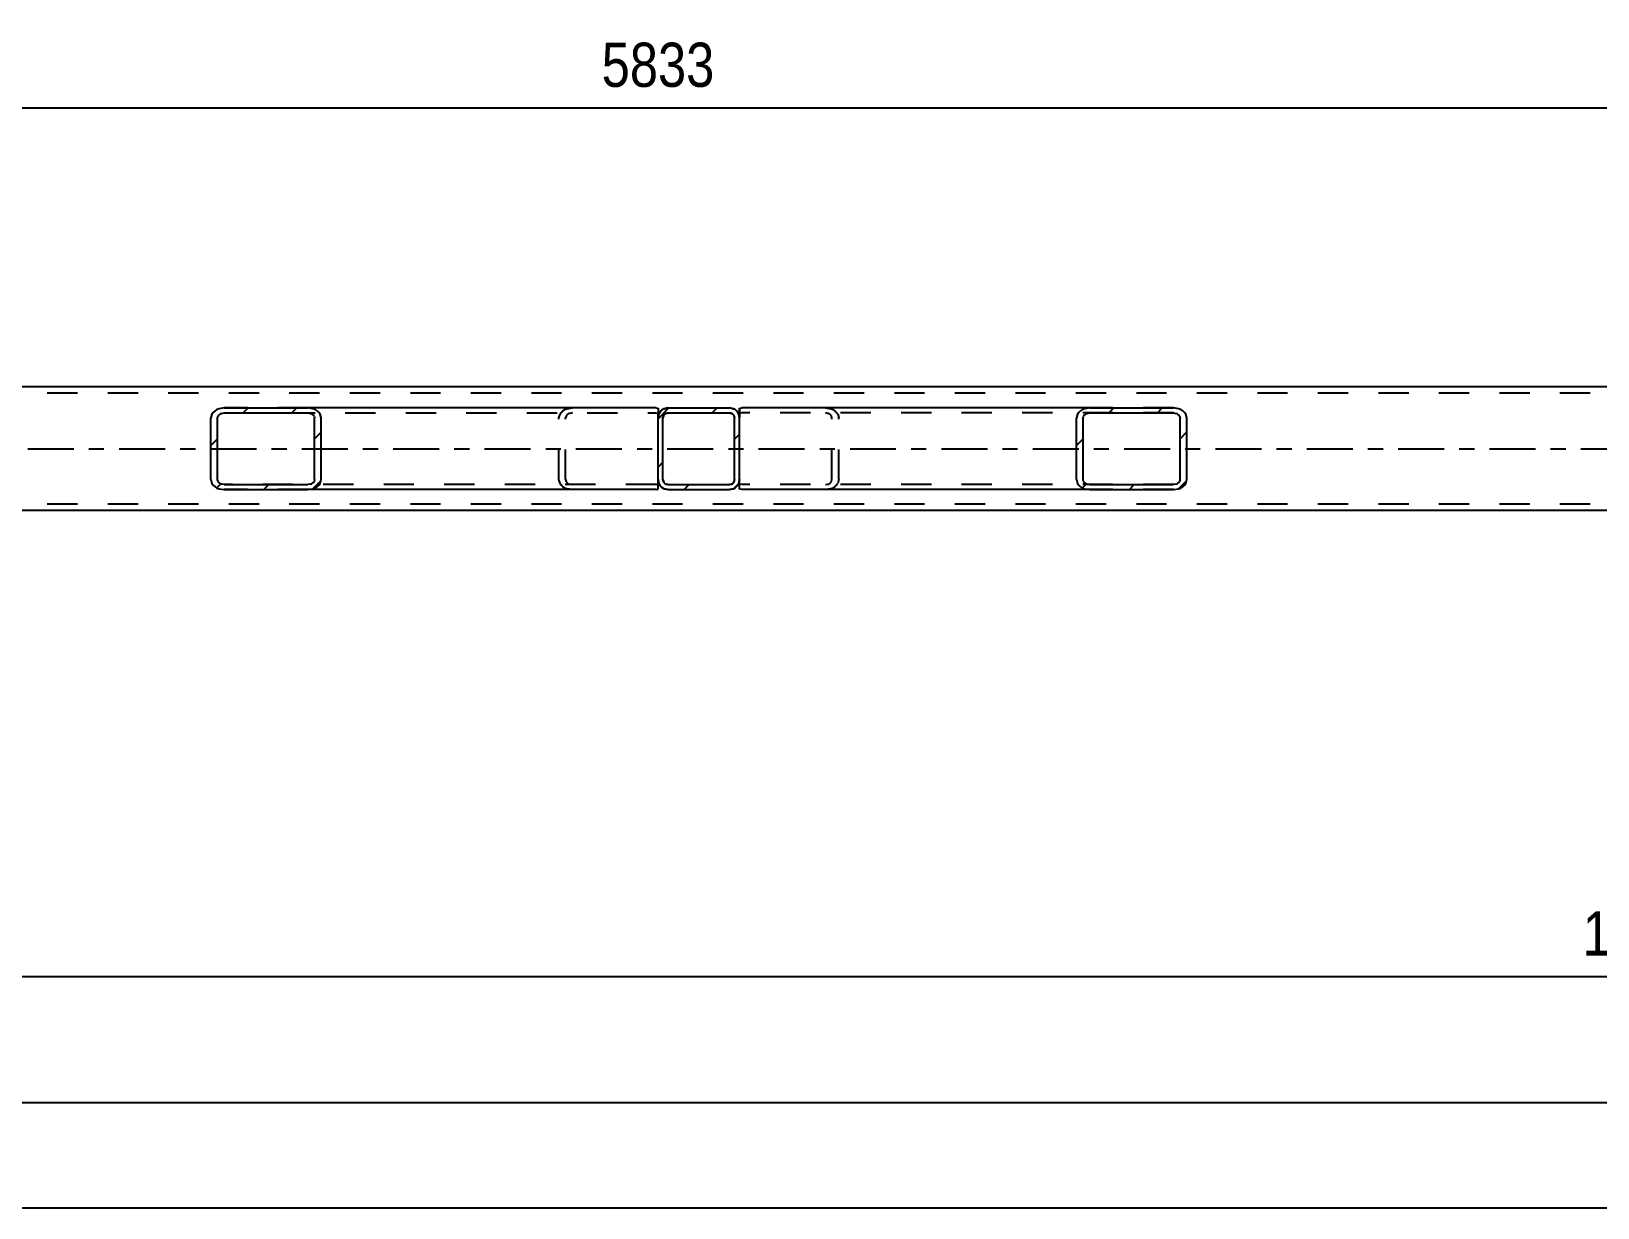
# Model space of a CAD drawing. Header units: millimetres. Extents: x -92 to 749, y -446 to 148.
# Drawn here: x 285.9 to 387.3, y -251.6 to -175.4 of the extents above; entities that cross this region are included whole.
import ezdxf

# ---------------------------------------------------------------- set-up
doc = ezdxf.new("R2010")
doc.units = ezdxf.units.MM
doc.linetypes.add('DXK_LINE_DOT2', pattern=[3.9198, 1.9599, -1.9599])
doc.linetypes.add('DXK_LINE_DOT3', pattern=[5.9187, 2.979, -0.9799, 0.9799, -0.9799])
doc.styles.add('Arial Narrow', font='ARIALN.TTF', dxfattribs={"height": 0.2})

# ---------------------------------------------------------------- blocks, each defined once
blk = doc.blocks.new('Part-122567614-6047 - 5998')
at = {"linetype": 'Continuous'}
h = blk.add_hatch(dxfattribs=at)
h.set_pattern_fill('', scale=0.7, style=0, pattern_type=0)
h.set_pattern_definition([(45, (304.1074, -204.9958), (-1.57154, 1.57154), [])])
h.paths.add_polyline_path([(303.78, -205.04), (304.11, -205), (304.39, -204.86), (304.58, -204.65), (304.64, -204.4), (304.64, -200.4), (304.58, -200.16), (304.39, -199.95), (304.11, -199.81), (303.78, -199.76), (298.36, -199.76), (298.02, -199.81), (297.74, -199.95), (297.55, -200.16), (297.49, -200.4), (297.49, -204.4), (297.55, -204.65), (297.74, -204.86), (298.02, -205), (298.36, -205.04)])
h.paths.add_polyline_path([(298.19, -204.7), (298.05, -204.63), (297.96, -204.53), (297.92, -204.4), (297.92, -200.4), (297.96, -200.28), (298.05, -200.18), (298.19, -200.11), (298.36, -200.08), (303.78, -200.08), (303.94, -200.11), (304.08, -200.18), (304.18, -200.28), (304.21, -200.4), (304.21, -204.4), (304.18, -204.53), (304.08, -204.63), (303.94, -204.7), (303.78, -204.72), (298.36, -204.72)])
at = {"color": 2, "linetype": 'Continuous'}
for p, q in [((298.36, -199.76), (298.02, -199.81)), ((298.36, -199.76), (303.78, -199.76)), ((326.33, -199.76), (303.78, -199.76)), ((304.11, -199.81), (303.78, -199.76)), ((326.33, -199.76), (326.46, -199.78)), ((326.46, -199.78), (326.46, -199.81)), ((326.46, -199.81), (326.46, -199.95)), ((297.55, -200.16), (297.49, -200.4)), ((297.49, -204.4), (297.49, -200.4)), ((297.92, -200.4), (297.96, -200.28)), ((297.92, -204.4), (297.92, -200.4)), ((298.19, -200.11), (298.36, -200.08)), ((298.36, -200.08), (303.78, -200.08)), ((303.78, -200.08), (303.94, -200.11)), ((304.18, -200.28), (304.21, -200.4)), ((304.21, -204.4), (304.21, -200.4)), ((304.64, -200.4), (304.58, -200.16)), ((304.64, -204.4), (304.64, -200.4)), ((326.46, -199.95), (326.46, -200.4)), ((297.49, -204.4), (297.55, -204.65)), ((297.96, -204.53), (297.92, -204.4)), ((298.36, -204.72), (298.19, -204.7)), ((298.36, -204.72), (303.78, -204.72)), ((303.94, -204.7), (303.78, -204.72)), ((304.21, -204.4), (304.18, -204.53)), ((304.58, -204.65), (304.64, -204.4)), ((326.46, -205.02), (326.46, -204.4)), ((298.02, -205), (298.36, -205.04)), ((298.36, -205.04), (303.78, -205.04)), ((303.78, -205.04), (304.11, -205)), ((326.33, -205.04), (303.78, -205.04)), ((326.33, -205.04), (326.46, -205.02))]:
    blk.add_line(p, q, dxfattribs=at)
at = {"color": 7, "linetype": 'DXK_LINE_DOT2'}
for p, q in [((303.78, -199.76), (298.36, -199.76)), ((320.57, -199.81), (320.91, -199.76)), ((298.36, -200.08), (326.33, -200.08)), ((320.04, -200.4), (320.11, -200.16)), ((320.04, -204.4), (320.04, -200.4)), ((320.51, -200.28), (320.47, -200.4)), ((320.47, -204.4), (320.47, -200.4)), ((320.91, -200.08), (320.74, -200.11)), ((326.33, -200.08), (326.46, -200.1)), ((326.46, -199.95), (326.46, -200.1)), ((326.46, -204.4), (326.46, -200.16)), ((326.33, -204.72), (298.36, -204.72)), ((320.11, -204.65), (320.04, -204.4)), ((320.47, -204.4), (320.51, -204.53)), ((320.74, -204.7), (320.91, -204.72)), ((326.33, -204.72), (326.46, -204.7)), ((303.78, -205.04), (298.36, -205.04)), ((320.91, -205.04), (320.57, -205))]:
    blk.add_line(p, q, dxfattribs=at)
at = {"color": 2, "linetype": 'Continuous'}
for centre, radius, start, end in [((298.23, -200.58), 0.792, 104.8339, 148.022), ((303.9, -200.58), 0.792, 31.978, 75.1661), ((298.29, -200.49), 0.396, 104.8339, 148.022), ((303.84, -200.49), 0.396, 31.978, 75.1661), ((298.23, -204.23), 0.792, 211.978, 255.1661), ((298.29, -204.32), 0.396, 211.978, 255.1661), ((303.84, -204.32), 0.396, 284.8339, 328.022), ((303.9, -204.23), 0.792, 284.8339, 328.022)]:
    blk.add_arc(centre, radius, start, end, dxfattribs=at)
at = {"color": 7, "linetype": 'DXK_LINE_DOT2'}
for centre, radius, start, end in [((320.78, -200.58), 0.792, 104.8339, 148.022), ((320.84, -200.49), 0.396, 104.8339, 148.022), ((320.78, -204.23), 0.792, 211.978, 255.1661), ((320.84, -204.32), 0.396, 211.978, 255.1661)]:
    blk.add_arc(centre, radius, start, end, dxfattribs=at)
blk = doc.blocks.new('Part-122567614-6054 - 5998')
at = {"linetype": 'Continuous'}
h = blk.add_hatch(dxfattribs=at)
h.set_pattern_fill('', scale=0.7, style=0, pattern_type=0)
h.set_pattern_definition([(45, (360.1806, -204.9958), (-1.57154, 1.57154), [])])
h.paths.add_polyline_path([(359.85, -205.04), (360.18, -205), (360.46, -204.86), (360.65, -204.65), (360.72, -204.4), (360.72, -200.4), (360.65, -200.16), (360.46, -199.95), (360.18, -199.81), (359.85, -199.76), (354.43, -199.76), (354.1, -199.81), (353.82, -199.95), (353.63, -200.16), (353.56, -200.4), (353.56, -204.4), (353.63, -204.65), (353.82, -204.86), (354.1, -205), (354.43, -205.04)])
h.paths.add_polyline_path([(354.26, -204.7), (354.12, -204.63), (354.03, -204.53), (354, -204.4), (354, -200.4), (354.03, -200.28), (354.12, -200.18), (354.26, -200.11), (354.43, -200.08), (359.85, -200.08), (360.01, -200.11), (360.16, -200.18), (360.25, -200.28), (360.28, -200.4), (360.28, -204.4), (360.25, -204.53), (360.16, -204.63), (360.01, -204.7), (359.85, -204.72), (354.43, -204.72)])
at = {"color": 2, "linetype": 'Continuous'}
for p, q in [((331.74, -199.78), (331.88, -199.76)), ((331.74, -199.78), (331.74, -200.4)), ((354.43, -199.76), (331.88, -199.76)), ((354.43, -199.76), (354.1, -199.81)), ((354.43, -199.76), (359.85, -199.76)), ((360.18, -199.81), (359.85, -199.76)), ((353.63, -200.16), (353.56, -200.4)), ((353.56, -204.4), (353.56, -200.4)), ((354, -200.4), (354.03, -200.28)), ((354, -204.4), (354, -200.4)), ((354.26, -200.11), (354.43, -200.08)), ((354.43, -200.08), (359.85, -200.08)), ((359.85, -200.08), (360.01, -200.11)), ((360.25, -200.28), (360.28, -200.4)), ((360.28, -204.4), (360.28, -200.4)), ((360.72, -200.4), (360.65, -200.16)), ((360.72, -204.4), (360.72, -200.4)), ((331.74, -205), (331.74, -204.4)), ((353.56, -204.4), (353.63, -204.65)), ((354.03, -204.53), (354, -204.4)), ((354.43, -204.72), (354.26, -204.7)), ((354.43, -204.72), (359.85, -204.72)), ((360.01, -204.7), (359.85, -204.72)), ((360.28, -204.4), (360.25, -204.53)), ((360.65, -204.65), (360.72, -204.4)), ((331.74, -205.02), (331.74, -205)), ((331.88, -205.04), (331.74, -205.02)), ((354.43, -205.04), (331.88, -205.04)), ((354.1, -205), (354.43, -205.04)), ((354.43, -205.04), (359.85, -205.04)), ((359.85, -205.04), (360.18, -205))]:
    blk.add_line(p, q, dxfattribs=at)
at = {"color": 7, "linetype": 'DXK_LINE_DOT2'}
for p, q in [((331.74, -200.1), (331.74, -199.78)), ((337.3, -199.76), (337.63, -199.81)), ((359.85, -199.76), (354.43, -199.76)), ((331.88, -200.08), (331.74, -200.1)), ((331.74, -204.86), (331.74, -200.4)), ((359.85, -200.08), (331.88, -200.08)), ((337.46, -200.11), (337.3, -200.08)), ((337.73, -200.4), (337.7, -200.28)), ((337.73, -204.4), (337.73, -200.4)), ((338.1, -200.16), (338.17, -200.4)), ((338.17, -204.4), (338.17, -200.4)), ((331.88, -204.72), (331.74, -204.7)), ((359.85, -204.72), (331.88, -204.72)), ((337.3, -204.72), (337.46, -204.7)), ((337.7, -204.53), (337.73, -204.4)), ((338.17, -204.4), (338.1, -204.65)), ((337.63, -205), (337.3, -205.04)), ((359.85, -205.04), (354.43, -205.04))]:
    blk.add_line(p, q, dxfattribs=at)
for centre, radius, start, end in [((337.43, -200.58), 0.792, 31.978, 75.1661), ((337.36, -200.49), 0.396, 31.978, 75.1661), ((337.36, -204.32), 0.396, 284.8339, 328.022), ((337.43, -204.23), 0.792, 284.8339, 328.022)]:
    blk.add_arc(centre, radius, start, end, dxfattribs=at)
at = {"color": 2, "linetype": 'Continuous'}
for centre, radius, start, end in [((354.3, -200.58), 0.792, 104.8339, 148.022), ((359.98, -200.58), 0.792, 31.978, 75.1661), ((354.36, -200.49), 0.396, 104.8339, 148.022), ((359.91, -200.49), 0.396, 31.978, 75.1661), ((354.3, -204.23), 0.792, 211.978, 255.1661), ((354.36, -204.32), 0.396, 211.978, 255.1661), ((359.91, -204.32), 0.396, 284.8339, 328.022), ((359.98, -204.23), 0.792, 284.8339, 328.022)]:
    blk.add_arc(centre, radius, start, end, dxfattribs=at)
blk = doc.blocks.new('Part-122567614-6066 - 5998')
at = {"linetype": 'Continuous'}
h = blk.add_hatch(dxfattribs=at)
h.set_pattern_fill('', scale=0.7, style=0, pattern_type=0)
h.set_pattern_definition([(45, (331.347, -204.9958), (-1.57154, 1.57154), [])])
h.paths.add_polyline_path([(331.1, -205.04), (331.35, -205), (331.55, -204.86), (331.69, -204.65), (331.74, -204.4), (331.74, -200.4), (331.69, -200.16), (331.55, -199.95), (331.35, -199.81), (331.1, -199.76), (327.1, -199.76), (326.86, -199.81), (326.65, -199.95), (326.51, -200.16), (326.46, -200.4), (326.46, -204.4), (326.51, -204.65), (326.65, -204.86), (326.86, -205), (327.1, -205.04)])
h.paths.add_polyline_path([(326.98, -204.7), (326.88, -204.63), (326.81, -204.53), (326.78, -204.4), (326.78, -200.4), (326.81, -200.28), (326.88, -200.18), (326.98, -200.11), (327.1, -200.08), (331.1, -200.08), (331.22, -200.11), (331.33, -200.18), (331.4, -200.28), (331.42, -200.4), (331.42, -204.4), (331.4, -204.53), (331.33, -204.63), (331.22, -204.7), (331.1, -204.72), (327.1, -204.72)])
at = {"color": 7, "linetype": 'DXK_LINE_DOT2'}
for p, q in [((326.86, -199.81), (327.1, -199.76)), ((327.1, -199.76), (331.1, -199.76)), ((331.1, -199.76), (331.35, -199.81)), ((326.46, -200.4), (326.51, -200.16)), ((326.46, -204.4), (326.46, -200.4)), ((326.81, -200.28), (326.78, -200.4)), ((326.78, -204.4), (326.78, -200.4)), ((327.1, -200.08), (326.98, -200.11)), ((327.1, -200.08), (331.1, -200.08)), ((331.22, -200.11), (331.1, -200.08)), ((331.42, -200.4), (331.4, -200.28)), ((331.42, -204.4), (331.42, -200.4)), ((331.69, -200.16), (331.74, -200.4)), ((331.74, -204.4), (331.74, -200.4)), ((326.51, -204.65), (326.46, -204.4)), ((326.78, -204.4), (326.81, -204.53)), ((326.98, -204.7), (327.1, -204.72)), ((327.1, -204.72), (331.1, -204.72)), ((331.1, -204.72), (331.22, -204.7)), ((331.4, -204.53), (331.42, -204.4)), ((331.74, -204.4), (331.69, -204.65)), ((327.1, -205.04), (326.86, -205)), ((327.1, -205.04), (331.1, -205.04)), ((331.35, -205), (331.1, -205.04))]:
    blk.add_line(p, q, dxfattribs=at)
at = {"color": 2, "linetype": 'Continuous'}
for p, q in [((327.1, -199.76), (326.86, -199.81)), ((327.1, -199.76), (331.1, -199.76)), ((331.35, -199.81), (331.1, -199.76)), ((326.51, -200.16), (326.46, -200.4)), ((326.46, -204.4), (326.46, -200.4)), ((326.78, -200.4), (326.81, -200.28)), ((326.78, -204.4), (326.78, -200.4)), ((326.98, -200.11), (327.1, -200.08)), ((327.1, -200.08), (331.1, -200.08)), ((331.1, -200.08), (331.22, -200.11)), ((331.4, -200.28), (331.42, -200.4)), ((331.42, -204.4), (331.42, -200.4)), ((331.74, -200.4), (331.69, -200.16)), ((331.74, -204.4), (331.74, -200.4)), ((326.46, -204.4), (326.51, -204.65)), ((326.81, -204.53), (326.78, -204.4)), ((327.1, -204.72), (326.98, -204.7)), ((327.1, -204.72), (331.1, -204.72)), ((331.22, -204.7), (331.1, -204.72)), ((331.42, -204.4), (331.4, -204.53)), ((331.69, -204.65), (331.74, -204.4)), ((326.86, -205), (327.1, -205.04)), ((327.1, -205.04), (331.1, -205.04)), ((331.1, -205.04), (331.35, -205))]:
    blk.add_line(p, q, dxfattribs=at)
at = {"color": 7, "linetype": 'DXK_LINE_DOT2'}
for centre, radius, start, end in [((327.1, -200.4), 0.64, 112.5, 157.5), ((331.1, -200.4), 0.64, 22.5, 67.5), ((327.1, -200.4), 0.32, 112.5, 157.5), ((331.1, -200.4), 0.32, 22.5, 67.5), ((327.1, -204.4), 0.64, 202.5, 247.5), ((327.1, -204.4), 0.32, 202.5, 247.5), ((331.1, -204.4), 0.32, 292.5, 337.5), ((331.1, -204.4), 0.64, 292.5, 337.5)]:
    blk.add_arc(centre, radius, start, end, dxfattribs=at)
at = {"color": 2, "linetype": 'Continuous'}
for centre, radius, start, end in [((327.1, -200.4), 0.64, 112.5, 157.5), ((331.1, -200.4), 0.64, 22.5, 67.5), ((327.1, -200.4), 0.32, 112.5, 157.5), ((331.1, -200.4), 0.32, 22.5, 67.5), ((327.1, -204.4), 0.64, 202.5, 247.5), ((327.1, -204.4), 0.32, 202.5, 247.5), ((331.1, -204.4), 0.32, 292.5, 337.5), ((331.1, -204.4), 0.64, 292.5, 337.5)]:
    blk.add_arc(centre, radius, start, end, dxfattribs=at)
blk = doc.blocks.new('Part-122567614-6074 - 5998')
at = {"color": 7, "linetype": 'DXK_LINE_DOT2'}
for p, q in [((571.08, -198.8), (-39.9, -198.8)), ((571.08, -206), (-39.9, -206))]:
    blk.add_line(p, q, dxfattribs=at)
at = {"color": 2, "linetype": 'Continuous'}
for p, q in [((443.77, -198.4), (214.43, -198.4)), ((571.08, -206.4), (-35.1, -206.4))]:
    blk.add_line(p, q, dxfattribs=at)
at = {"color": 7, "linetype": 'DXK_LINE_DOT3'}
blk.add_line((-39.9, -202.4), (571.08, -202.4), dxfattribs=at)
blk = doc.blocks.new('StraightDimension-122567614-6420 - 5998')
at = {"color": 7, "linetype": 'Continuous'}
blk.add_line((-39.9, -244.74), (581.98, -244.74), dxfattribs=at)
blk = doc.blocks.new('StraightDimension-122567614-6217 - 5998')
at = {"color": 7, "linetype": 'Continuous'}
blk.add_line((209.79, -180.31), (443.13, -180.31), dxfattribs=at)
at = {"color": 0}
blk.add_wipeout([(330.72, -179.56), (330.72, -175.36), (322.21, -175.36), (322.21, -179.56)], dxfattribs=at)
at = {"color": 3, "style": 'Arial Narrow'}
blk.add_text('5833', height=2.863, dxfattribs=at).set_placement((322.81, -178.96))
blk = doc.blocks.new('StraightDimension-122567614-6462 - 5998')
at = {"color": 7, "linetype": 'Continuous'}
blk.add_line((-40.9, -251.56), (582.98, -251.56), dxfattribs=at)
blk = doc.blocks.new('StraightDimension-122567614-6271 - 5998')
at = {"color": 7, "linetype": 'Continuous'}
blk.add_line((199.91, -236.58), (581.96, -236.58), dxfattribs=at)
at = {"color": 0}
blk.add_wipeout([(396.1, -235.83), (396.1, -231.63), (385.76, -231.63), (385.76, -235.83)], dxfattribs=at)
at = {"color": 3, "style": 'Arial Narrow'}
blk.add_text('11204', height=2.863, dxfattribs=at).set_placement((386.36, -235.23))

msp = doc.modelspace()

# ---------------------------------------------------------------- block references
for name in ['Part-122567614-6074 - 5998', 'Part-122567614-6047 - 5998', 'Part-122567614-6066 - 5998', 'Part-122567614-6054 - 5998', 'StraightDimension-122567614-6420 - 5998']:
    msp.add_blockref(name, (0, 0))

# ---------------------------------------------------------------- next in the draw order: block references
msp.add_blockref('StraightDimension-122567614-6217 - 5998', (0, 0))

# ---------------------------------------------------------------- next in the draw order: block references
msp.add_blockref('StraightDimension-122567614-6462 - 5998', (0, 0))

# ---------------------------------------------------------------- next in the draw order: block references
msp.add_blockref('StraightDimension-122567614-6271 - 5998', (0, 0))

doc.saveas('drawing.dxf')
